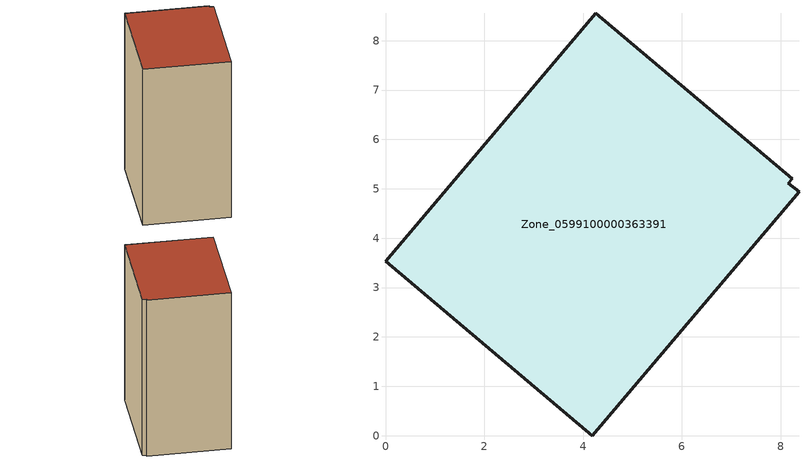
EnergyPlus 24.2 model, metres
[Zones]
Zone_0599100000363391
 floor ground (C_G): 8.23,5.2 8.16,5.12 8.37,4.94 4.18,0 0,3.53 4.26,8.55 z0.29
 wall outside (C_F): 8.23,5.2 4.26,8.55 0,3.53 4.18,0 8.37,4.94 8.16,5.12 8.23,5.2 z0.29:11.38
 roof outside (C_R): 8.16,5.12 8.23,5.2 4.26,8.55 0,3.53 4.18,0 8.37,4.94 z11.38
[BUILDING]
Pand.0599100000363391: North Axis=0; Terrain=City; Loads Convergence Tolerance Value=0.04; Temperature Convergence Tolerance Value=0.4; Solar Distribution=FullExterior; Maximum Number of Warmup Days=25; Minimum Number of Warmup Days=1
[Site:Location]
Rotterdam.The.Hague.AP_ZH_NLD Design_Conditions: Latitude=51.96; Longitude=4.45; Time Zone=1; Elevation=-4.5
[SITE:GROUNDTEMPERATURE:BUILDINGSURFACE]
18, 18, 18, 18, 18, 18, 18, 18, 18, 18, 18, 18
[MATERIAL] Thermal Absorptance=0.9; Solar Absorptance=0.7; Visible Absorptance=0.7
Name | Roughness | Thickness | Conductivity | Density | Specific Heat
G.TC.1992-2005 | MediumSmooth | 0.15 | 0.06 | 540 | 1210
F.TC.1992-2005 | Rough | 0.3 | 0.12 | 1920 | 840
R.TC.1992-2005 | MediumRough | 0.2 | 0.08 | 1500 | 1000
[CONSTRUCTION]
C_G: G.TC.1992-2005
C_F: F.TC.1992-2005
C_R: R.TC.1992-2005
[ZONE]
Zone_0599100000363391: Type=1; Multiplier=1; Ceiling Height=Autocalculate; Volume=Autocalculate; Floor Area=autocalculate; Part of Total Floor Area=Yes
[ZONEINFILTRATION:DESIGNFLOWRATE]
Infil_Zone_0599100000363391: Zone or ZoneList or Space or SpaceList=Zone_0599100000363391; Schedule=AlwaysOn; Design Flow Rate Calculation Method=Flow/Area; Flow Rate per Floor Area=0.0015; Constant Term Coefficient=1; Temperature Term Coefficient=0; Velocity Term Coefficient=0; Velocity Squared Term Coefficient=0
[HVACTEMPLATE:ZONE:IDEALLOADSAIRSYSTEM]
Zone_0599100000363391: Maximum Heating Supply Air Temperature=50; Minimum Cooling Supply Air Temperature=13; Maximum Heating Supply Air Humidity Ratio=0.0156; Minimum Cooling Supply Air Humidity Ratio=0.0077; Heating Limit=NoLimit; Cooling Limit=NoLimit; Dehumidification Control Type=ConstantSensibleHeatRatio; Cooling Sensible Heat Ratio=0.7; Dehumidification Setpoint=60; Humidification Control Type=None; Humidification Setpoint=30; Outdoor Air Method=None; Outdoor Air Flow Rate per Person=0.00944; Outdoor Air Flow Rate per Zone Floor Area=0; Outdoor Air Flow Rate per Zone=0; Demand Controlled Ventilation Type=None; Outdoor Air Economizer Type=NoEconomizer; Heat Recovery Type=None; Sensible Heat Recovery Effectiveness=0.7; Latent Heat Recovery Effectiveness=0.65
[ZONECONTROL:THERMOSTAT]
ThermostatControl_Zone_0599100000363391: Zone or ZoneList=Zone_0599100000363391; Control Type Schedule=DualSetpointControlType; Control 1=Thermostat_Zone_0599100000363391; Temperature Difference Between Cutout And Setpoint=0
[THERMOSTATSETPOINT:DUALSETPOINT]
Thermostat_Zone_0599100000363391: Heating Setpoint Temperature Schedule=HeatingSetpoint_Zone_0599100000363391; Cooling Setpoint Temperature Schedule=CoolingSetpoint_Zone_0599100000363391
[SCHEDULE:COMPACT]
HeatingSetpoint_Zone_0599100000363391: Through: 12/31, For: AllDays, Until: 24:00, 21
CoolingSetpoint_Zone_0599100000363391: Through: 12/31, For: AllDays, Until: 24:00, 24
DualSetpointControlType: Through: 12/31, For: AllDays, Until: 24:00, 4
AlwaysOn: Through: 12/31, For: AllDays, Until: 24:00, 1
